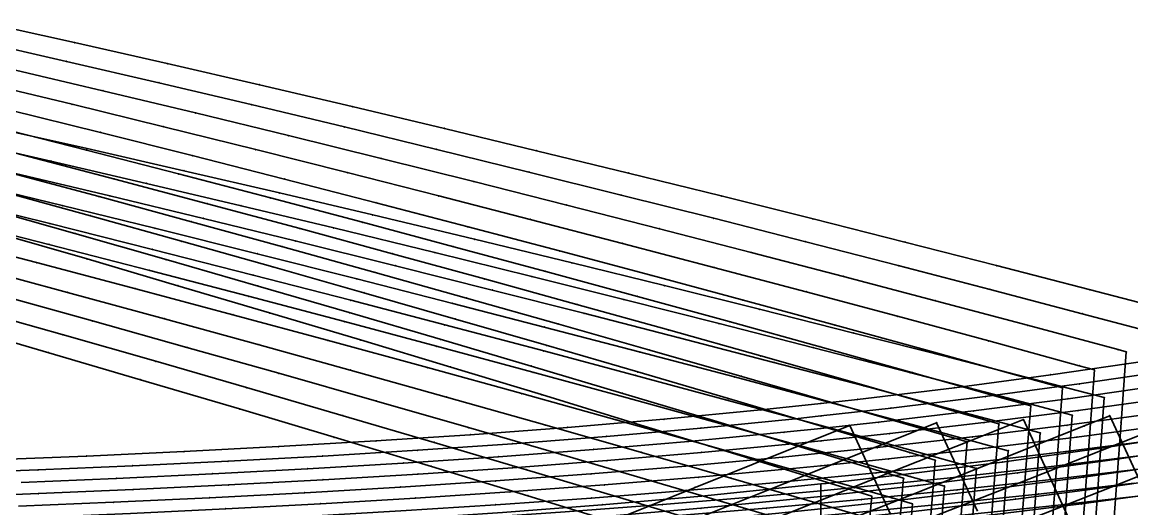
# Model space of a CAD drawing. Extents: x -2408 to 1029, y -526 to 2095.
# Drawn here: x -407.2 to -230.8, y 982.7 to 1060.1 of the extents above; entities that cross this region are included whole.
import ezdxf

# ---------------------------------------------------------------- set-up
doc = ezdxf.new("R2010")
doc.units = 0

# ---------------------------------------------------------------- blocks, each defined once
blk = doc.blocks.new(' -30')
at = {"layer": '1'}
for points in [[(273.102488, 1077.10928), (287.272574, 1082.812828), (301.101107, 1088.365229), (311.853142, 1092.672043), (318.337823, 1078.588526)], [(-831.752201, 510.534152), (-816.670932, 511.218628), (-801.184994, 511.966991), (-786.108457, 512.749706), (-770.65652, 513.617506), (-755.587754, 514.53757), (-740.004881, 515.575884), (-725.109999, 516.660635), (-710.060669, 517.858357), (-700.953445, 518.651848), (-694.602526, 519.205145), (-679.573415, 520.634586), (-664.211764, 522.223971), (-649.208861, 523.906612)], [(-227.324884, 25.604588), (-212.881843, 21.424954), (-198.425237, 17.174691), (-183.874553, 12.860242), (-169.434569, 8.554463), (-155.066224, 4.236786), (-140.645513, -0.13327), (-126.198711, -4.543928), (-111.795267, -8.970565), (-97.399398, -13.421808), (-88.141356, -16.297586), (-88.4348, -19.632827), (-89.576979, -32.614682), (-89.762009, -34.717655), (-91.104735, -49.978829), (-92.419985, -64.927735), (-93.762708, -80.188907), (-95.086682, -95.236976), (-96.429403, -110.498133), (-97.77096, -125.746027), (-99.113686, -141.007203), (-100.449148, -156.185824), (-101.791872, -171.446992)]]:
    blk.add_lwpolyline(points, dxfattribs=at)
at = {"layer": '14'}
blk.add_lwpolyline([(-233.814479, 10.82606), (-218.955663, 6.515586), (-204.365013, 2.23947), (-188.641266, -2.412398), (-173.620496, -6.895268), (-158.14324, -11.551712), (-142.805386, -16.202107), (-128.392065, -20.604529), (-113.699172, -25.126459), (-101.986914, -28.760262), (-101.987095, -28.762226), (-102.570606, -35.394403), (-103.839776, -49.81956), (-105.270182, -66.077292), (-106.539713, -80.506552), (-107.945437, -96.483762), (-109.458173, -113.677248), (-111.048735, -131.755287), (-112.687936, -150.386152), (-114.346596, -169.238174)], dxfattribs=at)
at = {"layer": '2'}
for p in [(311.853142, 1092.672043), (-88.141356, -16.297586)]:
    blk.add_point(p, dxfattribs=at)
at = {"layer": '3'}
for p in [(301.101107, 1088.365229), (287.272574, 1082.812828), (-664.211764, 522.223971), (-212.881843, 21.424954), (-198.425237, 17.174691), (-183.874553, 12.860242), (-169.434569, 8.554463), (-218.955663, 6.515586), (-155.066224, 4.236786), (-204.365013, 2.23947), (-140.645513, -0.13327), (-188.641266, -2.412398), (-126.198711, -4.543928), (-173.620496, -6.895268), (-111.795267, -8.970565), (-158.14324, -11.551712), (-97.399398, -13.421808), (-142.805386, -16.202107)]:
    blk.add_point(p, dxfattribs=at)
blk = doc.blocks.new(' -31')
at = {"layer": '1'}
for points in [[(287.449371, 1077.224037), (301.723401, 1082.927756), (315.696725, 1088.512205), (325.652237, 1092.491531), (332.130361, 1078.422281)], [(-834.64533, 512.337634), (-819.64924, 512.998925), (-804.311699, 513.721507), (-788.860254, 514.507407), (-773.529113, 515.355389), (-758.116349, 516.287186), (-742.795393, 517.30299), (-727.473822, 518.418899), (-712.168084, 519.644329), (-700.953445, 520.630684), (-697.019179, 520.976708), (-681.735315, 522.450025), (-666.410157, 524.062346), (-651.154775, 525.806184)], [(-229.459834, 30.291084), (-214.79712, 26.169848), (-200.303587, 22.024262), (-185.685218, 17.80036), (-171.209652, 13.592721), (-156.725294, 9.350868), (-142.267905, 5.081139), (-127.723742, 0.751691), (-113.284443, -3.578816), (-98.853887, -7.938514), (-84.533204, -12.295759), (-83.086996, -12.737172), (-84.045129, -23.911644), (-84.48555, -29.048142), (-85.353033, -39.165352), (-86.672151, -54.549824), (-87.969285, -69.677935), (-89.255866, -84.682959), (-90.553, -99.811054), (-91.857984, -115.030709), (-93.155117, -130.158803), (-94.452251, -145.286916), (-95.751372, -160.438205), (-97.048505, -175.56631)]]:
    blk.add_lwpolyline(points, dxfattribs=at)
at = {"layer": '14'}
blk.add_lwpolyline([(-231.915699, 14.368798), (-216.809343, 10.093272), (-201.971794, 5.848821), (-187.54622, 1.683335), (-172.175045, -2.794139), (-157.685526, -7.049333), (-142.999661, -11.394934), (-128.773434, -15.635477), (-114.127781, -20.033836), (-99.87118, -24.352372), (-96.906919, -25.25506), (-96.907082, -25.257027), (-97.490612, -32.062499), (-98.759781, -46.864458), (-100.190187, -63.546873), (-101.459716, -78.353026), (-102.865441, -94.747593), (-104.378176, -112.390191), (-105.968737, -130.940446), (-107.607939, -150.057987), (-109.266597, -169.402443)], dxfattribs=at)
at = {"layer": '2'}
for p in [(325.652237, 1092.491531), (-83.086996, -12.737172)]:
    blk.add_point(p, dxfattribs=at)
at = {"layer": '3'}
for p in [(315.696725, 1088.512205), (301.723401, 1082.927756), (-666.410157, 524.062346), (-681.735315, 522.450025), (-214.79712, 26.169848), (-200.303587, 22.024262), (-185.685218, 17.80036), (-171.209652, 13.592721), (-216.809343, 10.093272), (-156.725294, 9.350868), (-201.971794, 5.848821), (-142.267905, 5.081139), (-187.54622, 1.683335), (-127.723742, 0.751691), (-172.175045, -2.794139), (-113.284443, -3.578816), (-157.685526, -7.049333), (-98.853887, -7.938514), (-142.999661, -11.394934), (-84.533204, -12.295759), (-128.773434, -15.635477)]:
    blk.add_point(p, dxfattribs=at)
blk = doc.blocks.new(' -32')
at = {"layer": '1'}
for points in [[(174.597374, 1030.48259), (188.631312, 1034.876482), (202.885353, 1039.597651), (217.472892, 1044.690018), (231.574709, 1049.847768), (245.806485, 1055.258173), (259.789032, 1060.730029), (271.347237, 1065.315628), (274.125396, 1066.417904), (288.46595, 1072.11752), (302.608638, 1077.738949), (316.60916, 1083.304246), (330.685428, 1088.900002), (339.422607, 1092.373505), (345.916914, 1078.269089), (352.226522, 1064.5658), (358.538991, 1050.856301)], [(-831.53952, 514.392253), (-816.269083, 515.063461), (-801.001022, 515.786796), (-785.834479, 516.567909), (-770.573491, 517.427842), (-755.449849, 518.364112), (-740.200043, 519.403976), (-724.875012, 520.5571), (-709.642093, 521.821944), (-700.953445, 522.616844), (-694.557722, 523.201933), (-679.348956, 524.72913), (-664.318127, 526.376323), (-649.139851, 528.182656)], [(-227.033814, 33.689425), (-212.35428, 29.667757), (-197.875898, 25.629594), (-183.338015, 21.532591), (-168.878781, 17.427253), (-154.31629, 13.256324), (-139.876272, 9.083673), (-125.32583, 4.845842), (-110.903876, 0.611153), (-96.499015, -3.658117), (-82.101447, -7.95839), (-78.031497, -9.179074), (-78.50238, -14.810662), (-79.394584, -25.481079), (-79.764401, -29.903954), (-81.016344, -44.87671), (-82.300844, -60.238827), (-83.552787, -75.211563), (-84.828356, -90.466842), (-86.080301, -105.4396), (-87.336139, -120.458905), (-88.588084, -135.431661), (-89.840029, -150.404417), (-91.093047, -165.390004)]]:
    blk.add_lwpolyline(points, dxfattribs=at)
at = {"layer": '14'}
blk.add_lwpolyline([(-227.329321, 17.187331), (-212.016326, 12.957372), (-196.992248, 8.758548), (-182.401975, 4.638916), (-166.875569, 0.212875), (-152.262346, -3.99015), (-137.47972, -8.277221), (-123.198532, -12.452192), (-108.564632, -16.765432), (-94.517153, -20.944916), (-91.826916, -21.749861), (-91.827078, -21.751828), (-92.841531, -33.884253), (-94.006032, -47.811222), (-95.516425, -65.874928), (-96.834595, -81.639716), (-98.279233, -98.917009), (-99.821153, -117.357757), (-101.43117, -136.612923), (-103.0801, -156.333471), (-104.738758, -176.170364)], dxfattribs=at)
at = {"layer": '2'}
for p in [(339.422607, 1092.373505), (-78.031497, -9.179074)]:
    blk.add_point(p, dxfattribs=at)
at = {"layer": '3'}
for p in [(330.685428, 1088.900002), (316.60916, 1083.304246), (345.916914, 1078.269089), (-664.318127, 526.376323), (-679.348956, 524.72913), (-700.953445, 522.616844), (-694.557722, 523.201933), (-709.642093, 521.821944), (-212.35428, 29.667757), (-197.875898, 25.629594), (-183.338015, 21.532591), (-168.878781, 17.427253), (-212.016326, 12.957372), (-154.31629, 13.256324), (-139.876272, 9.083673), (-196.992248, 8.758548), (-182.401975, 4.638916), (-125.32583, 4.845842), (-166.875569, 0.212875), (-110.903876, 0.611153), (-152.262346, -3.99015), (-96.499015, -3.658117), (-137.47972, -8.277221), (-82.101447, -7.95839), (-123.198532, -12.452192), (-78.50238, -14.810662), (-108.564632, -16.765432)]:
    blk.add_point(p, dxfattribs=at)
at = {"layer": '4'}
blk.add_point((-700.953445, 522.616844), dxfattribs=at)
blk = doc.blocks.new(' -33')
at = {"layer": '1'}
for points in [[(178.271132, 1027.510495), (192.971397, 1031.957475), (207.179358, 1036.510142), (221.72836, 1041.429301), (236.236683, 1046.582096), (250.637788, 1051.918362), (264.767873, 1057.335993), (279.065367, 1062.943275), (285.062695, 1065.316849), (293.363699, 1068.602246), (307.309375, 1074.134018), (321.33089, 1079.704903), (335.201751, 1085.223713), (349.071618, 1090.749711), (353.139229, 1092.372131), (359.660655, 1078.208832)], [(-833.486072, 516.232231), (-818.138934, 516.89045), (-802.804766, 517.602938), (-787.504957, 518.380042), (-772.178103, 519.236488), (-756.925237, 520.177889), (-741.610167, 521.224263), (-726.15143, 522.395236), (-710.854329, 523.679415), (-700.953445, 524.59877), (-695.654133, 525.09081), (-680.382994, 526.653011), (-665.228335, 528.349747), (-649.990129, 530.206271)], [(-225.690178, 37.359074), (-210.966546, 33.411282), (-196.277386, 29.415283), (-181.765565, 25.422611), (-167.097899, 21.349489), (-152.534915, 17.272514), (-137.884455, 13.137639), (-123.434689, 9.023382), (-108.803397, 4.821251), (-94.335764, 0.633618), (-79.912132, -3.565036), (-72.972422, -5.592347), (-73.642453, -13.804576), (-74.301767, -21.885448), (-74.894288, -29.14766), (-76.143204, -44.454995), (-77.389806, -59.733966), (-78.638722, -75.041301), (-79.876797, -90.215755), (-81.125714, -105.523093), (-82.386395, -120.974604), (-83.635313, -136.28194), (-84.88423, -151.589275), (-86.142193, -167.007489)]]:
    blk.add_lwpolyline(points, dxfattribs=at)
at = {"layer": '14'}
blk.add_lwpolyline([(-231.606976, 22.389242), (-215.964985, 18.185403), (-200.561603, 13.994565), (-185.540889, 9.863546), (-171.046884, 5.839156), (-155.735381, 1.549612), (-140.084991, -2.873449), (-124.736267, -7.248147), (-110.524373, -11.331748), (-96.436078, -15.413719), (-86.746922, -18.244661), (-86.747074, -18.24663), (-87.761537, -30.680289), (-88.926038, -44.952981), (-90.436432, -63.465113), (-91.754602, -79.621262), (-93.19924, -97.327446), (-94.741159, -116.225965), (-96.351177, -135.959138), (-98.000106, -156.169227), (-99.658764, -176.49855)], dxfattribs=at)
at = {"layer": '2'}
for p in [(353.139229, 1092.372131), (-72.972422, -5.592347)]:
    blk.add_point(p, dxfattribs=at)
at = {"layer": '3'}
for p in [(349.071618, 1090.749711), (335.201751, 1085.223713), (321.33089, 1079.704903), (-665.228335, 528.349747), (-680.382994, 526.653011), (-700.953445, 524.59877), (-695.654133, 525.09081), (-726.15143, 522.395236), (-710.854329, 523.679415), (-210.966546, 33.411282), (-196.277386, 29.415283), (-181.765565, 25.422611), (-167.097899, 21.349489), (-215.964985, 18.185403), (-152.534915, 17.272514), (-200.561603, 13.994565), (-137.884455, 13.137639), (-185.540889, 9.863546), (-123.434689, 9.023382), (-171.046884, 5.839156), (-108.803397, 4.821251), (-155.735381, 1.549612), (-94.335764, 0.633618), (-140.084991, -2.873449), (-79.912132, -3.565036), (-124.736267, -7.248147), (-110.524373, -11.331748), (-73.642453, -13.804576), (-96.436078, -15.413719)]:
    blk.add_point(p, dxfattribs=at)
at = {"layer": '4'}
blk.add_point((-700.953445, 524.59877), dxfattribs=at)
blk = doc.blocks.new(' -34')
at = {"layer": '1'}
for points in [[(179.568786, 1023.950956), (194.379777, 1028.240371), (209.054884, 1032.744153), (223.482136, 1037.425702), (238.006944, 1042.392402), (252.197434, 1047.46892), (266.586454, 1052.815817), (281.016151, 1058.348302), (295.30853, 1063.94776), (298.778954, 1065.316315), (309.449209, 1069.524197), (323.790231, 1075.183594), (337.957864, 1080.777469), (351.903869, 1086.286333), (365.701351, 1091.739034)], [(-828.480727, 518.353322), (-813.363008, 519.008648), (-798.086688, 519.732265), (-782.975286, 520.520557), (-767.749252, 521.39969), (-752.648256, 522.367472), (-737.469475, 523.44814), (-722.384569, 524.641285), (-707.267001, 525.968982), (-700.953445, 526.583061), (-692.206002, 527.43393), (-677.079541, 529.053574), (-662.050227, 530.814204), (-647.039377, 532.7259)], [(-237.741809, 44.4966), (-222.983528, 40.684991), (-208.46892, 36.885502), (-193.737045, 32.967714), (-179.020902, 29.009304), (-164.310261, 25.014045), (-149.703465, 21.011055), (-135.010578, 16.950612), (-120.449492, 12.894544), (-105.774553, 8.769858), (-91.232749, 4.641605), (-76.868019, 0.532126), (-67.915287, -2.042958), (-68.188204, -5.468989), (-69.212694, -18.329846)]]:
    blk.add_lwpolyline(points, dxfattribs=at)
at = {"layer": '14'}
blk.add_lwpolyline([(-236.864136, 27.768375), (-220.914293, 23.612125), (-205.139865, 19.443975), (-189.685352, 15.310336), (-174.695303, 11.257632), (-158.760181, 6.905999), (-143.775119, 2.775258), (-128.625429, -1.437448), (-113.993193, -5.540853), (-98.991595, -9.784448), (-84.916995, -13.80505), (-81.666918, -14.739461), (-81.66707, -14.741431), (-81.817705, -16.632351), (-82.936447, -30.676345), (-84.193908, -46.461724), (-85.356426, -61.055266), (-86.674597, -77.60277), (-88.119235, -95.737857), (-89.661155, -115.094163), (-91.271172, -135.305322), (-92.920102, -156.004968), (-94.578761, -176.826736)], dxfattribs=at)
at = {"layer": '2'}
for p in [(-67.915287, -2.042958), (-81.666918, -14.739461)]:
    blk.add_point(p, dxfattribs=at)
at = {"layer": '3'}
for p in [(351.903869, 1086.286333), (337.957864, 1080.777469), (-662.050227, 530.814204), (-692.206002, 527.43393), (-677.079541, 529.053574), (-707.267001, 525.968982), (-700.953445, 526.583061), (-722.384569, 524.641285), (-752.648256, 522.367472), (-737.469475, 523.44814), (-222.983528, 40.684991), (-208.46892, 36.885502), (-193.737045, 32.967714), (-179.020902, 29.009304), (-164.310261, 25.014045), (-220.914293, 23.612125), (-205.139865, 19.443975), (-149.703465, 21.011055), (-135.010578, 16.950612), (-189.685352, 15.310336), (-120.449492, 12.894544), (-174.695303, 11.257632), (-105.774553, 8.769858), (-158.760181, 6.905999), (-91.232749, 4.641605), (-143.775119, 2.775258), (-76.868019, 0.532126), (-128.625429, -1.437448), (-113.993193, -5.540853), (-68.188204, -5.468989), (-98.991595, -9.784448), (-84.916995, -13.80505), (-81.66707, -14.741431)]:
    blk.add_point(p, dxfattribs=at)
at = {"layer": '4'}
for p in [(-700.953445, 526.583061), (-81.66707, -14.741431)]:
    blk.add_point(p, dxfattribs=at)
blk = doc.blocks.new(' -35')
at = {"layer": '1'}
for points in [[(162.022554, 1015.636288), (176.658411, 1019.391969), (191.655861, 1023.485728), (206.169946, 1027.687836), (220.786767, 1032.164237), (235.164821, 1036.810364), (249.762016, 1041.7702), (263.998619, 1046.832929), (278.099179, 1052.042997), (292.219216, 1057.421194), (306.303614, 1062.892786), (312.493324, 1065.319824), (320.732604, 1068.550538), (334.993237, 1074.162745), (349.26085, 1079.793399), (363.240981, 1085.323904)], [(-840.989233, 519.719206), (-825.768242, 520.337784), (-810.733724, 521.000639), (-795.566458, 521.733877), (-780.538711, 522.536485), (-765.424873, 523.432438), (-750.408314, 524.423039), (-735.401972, 525.525264), (-720.402648, 526.751485), (-705.415099, 528.113438), (-700.953445, 528.563385), (-690.21272, 529.646569), (-675.255575, 531.309469), (-660.259363, 533.132611), (-645.339638, 535.103503)], [(-227.555304, 45.85832), (-212.968094, 42.160316), (-198.32121, 38.381727), (-183.730328, 34.565481), (-169.106598, 30.6989), (-154.573557, 26.81862), (-139.968004, 22.883812), (-125.387183, 18.92225), (-110.799026, 14.923418), (-96.344644, 10.920869), (-81.752046, 6.842978), (-67.285735, 2.772112), (-62.856021, 1.519655), (-63.201218, -2.916223), (-64.12292, -14.76037), (-64.380611, -18.071752)]]:
    blk.add_lwpolyline(points, dxfattribs=at)
at = {"layer": '14'}
blk.add_lwpolyline([(-235.130312, 31.287493), (-218.932352, 27.170162), (-202.910729, 23.036436), (-187.210452, 18.93242), (-171.976544, 14.90422), (-157.353979, 10.99793), (-142.000095, 6.856674), (-126.426732, 2.616346), (-111.311847, -1.537025), (-96.596089, -5.617608), (-82.062385, -9.688133), (-76.586919, -11.234261), (-76.587071, -11.236234), (-76.737706, -13.17192), (-77.85645, -27.548072), (-79.11391, -43.706769), (-80.27643, -58.64546), (-81.5946, -75.584309), (-83.039239, -94.148305), (-84.581159, -113.962383), (-86.191176, -134.651532), (-87.840106, -155.840719), (-89.498765, -177.154936)], dxfattribs=at)
at = {"layer": '2'}
for p in [(-62.856021, 1.519655), (-76.586919, -11.234261)]:
    blk.add_point(p, dxfattribs=at)
at = {"layer": '3'}
for p in [(349.26085, 1079.793399), (-660.259363, 533.132611), (-675.255575, 531.309469), (-690.21272, 529.646569), (-705.415099, 528.113438), (-700.953445, 528.563385), (-720.402648, 526.751485), (-750.408314, 524.423039), (-735.401972, 525.525264), (-780.538711, 522.536485), (-765.424873, 523.432438), (-795.566458, 521.733877), (-212.968094, 42.160316), (-198.32121, 38.381727), (-183.730328, 34.565481), (-169.106598, 30.6989), (-218.932352, 27.170162), (-154.573557, 26.81862), (-202.910729, 23.036436), (-139.968004, 22.883812), (-187.210452, 18.93242), (-125.387183, 18.92225), (-171.976544, 14.90422), (-110.799026, 14.923418), (-157.353979, 10.99793), (-96.344644, 10.920869), (-142.000095, 6.856674), (-81.752046, 6.842978), (-126.426732, 2.616346), (-67.285735, 2.772112), (-111.311847, -1.537025), (-63.201218, -2.916223), (-96.596089, -5.617608), (-82.062385, -9.688133), (-76.587071, -11.236234), (-76.737706, -13.17192), (-64.12292, -14.76037)]:
    blk.add_point(p, dxfattribs=at)
at = {"layer": '4'}
for p in [(-700.953445, 528.563385), (-76.587071, -11.236234), (-64.12292, -14.76037)]:
    blk.add_point(p, dxfattribs=at)
blk = doc.blocks.new(' -36')
at = {"layer": '1'}
for points in [[(-828.545795, 522.130495), (-813.419835, 522.778333), (-798.140791, 523.499676), (-783.021692, 524.2926), (-767.800844, 525.183498), (-752.693251, 526.172578), (-737.527572, 527.283292), (-722.438094, 528.518808), (-707.060918, 529.926364), (-700.953445, 530.549164), (-691.998971, 531.462283), (-676.88921, 533.164435), (-661.863402, 535.020842), (-646.858475, 537.039082)], [(-225.334031, 49.284329), (-210.737095, 45.671417), (-196.162315, 41.996866), (-181.488905, 38.244966), (-166.937068, 34.481712), (-152.306691, 30.659182), (-137.773172, 26.825451), (-123.241089, 22.956723), (-108.725388, 19.056151), (-94.088406, 15.084067), (-79.591954, 11.112604), (-65.104042, 7.109947), (-57.795992, 5.079436), (-58.927819, -9.800866), (-59.033508, -11.190376), (-60.085321, -25.018729)]]:
    blk.add_lwpolyline(points, dxfattribs=at)
at = {"layer": '14'}
for points in [[(-836.325935, 509.109055), (-820.284541, 509.765225), (-804.247424, 510.4881), (-788.215549, 511.292603), (-772.189882, 512.193656), (-756.171388, 513.20618), (-740.161033, 514.345097), (-724.159783, 515.62533), (-708.168603, 517.0618), (-700.953674, 517.789421), (-691.430898, 518.749796), (-675.464664, 520.544407), (-659.514897, 522.518978), (-643.584793, 524.674377)], [(-233.396428, 34.806905), (-218.771531, 31.184066), (-202.475857, 27.08508), (-186.486874, 23.005595), (-170.950133, 18.991491), (-156.011115, 15.088627), (-140.29027, 10.938382), (-125.686618, 7.045023), (-111.151204, 3.13413), (-96.390526, -0.874408), (-81.735465, -4.894352), (-71.506915, -7.729061), (-71.507068, -7.731034), (-71.91676, -13.117361), (-73.056221, -28.098031), (-74.402316, -45.795346), (-75.619963, -61.803946), (-76.983531, -79.730988), (-78.46384, -99.192841), (-80.031702, -119.80576), (-81.657932, -141.186068), (-83.313349, -162.950089)]]:
    blk.add_lwpolyline(points, dxfattribs=at)
at = {"layer": '2'}
for p in [(-57.795992, 5.079436), (-71.506915, -7.729061)]:
    blk.add_point(p, dxfattribs=at)
at = {"layer": '3'}
for p in [(-661.863402, 535.020842), (-676.88921, 533.164435), (-691.998971, 531.462283), (-707.060918, 529.926364), (-700.953445, 530.549164), (-722.438094, 528.518808), (-752.693251, 526.172578), (-737.527572, 527.283292), (-783.021692, 524.2926), (-767.800844, 525.183498), (-813.419835, 522.778333), (-798.140791, 523.499676), (-659.514897, 522.518978), (-210.737095, 45.671417), (-196.162315, 41.996866), (-181.488905, 38.244966), (-166.937068, 34.481712), (-218.771531, 31.184066), (-152.306691, 30.659182), (-202.475857, 27.08508), (-137.773172, 26.825451), (-186.486874, 23.005595), (-123.241089, 22.956723), (-170.950133, 18.991491), (-108.725388, 19.056151), (-156.011115, 15.088627), (-94.088406, 15.084067), (-140.29027, 10.938382), (-79.591954, 11.112604), (-65.104042, 7.109947), (-125.686618, 7.045023), (-111.151204, 3.13413), (-96.390526, -0.874408), (-81.735465, -4.894352), (-71.507068, -7.731034), (-58.927819, -9.800866), (-59.033508, -11.190376), (-71.91676, -13.117361)]:
    blk.add_point(p, dxfattribs=at)
at = {"layer": '4'}
for p in [(-700.953445, 530.549164), (-71.507068, -7.731034), (-59.033508, -11.190376)]:
    blk.add_point(p, dxfattribs=at)
blk = doc.blocks.new(' -37')
at = {"layer": '1'}
for points in [[(-840.566943, 523.528651), (-825.3441, 524.137176), (-810.294246, 524.79554), (-795.132554, 525.529318), (-780.09012, 526.340623), (-764.989993, 527.251959), (-749.960015, 528.268938), (-734.980165, 529.405055), (-719.969659, 530.679731), (-704.972548, 532.103056), (-700.953445, 532.528), (-690.013251, 533.684673), (-675.05059, 535.433208), (-660.080198, 537.350328), (-645.159821, 539.428998)], [(-229.941599, 54.343654), (-215.260782, 50.823853), (-200.68768, 47.265406), (-186.072197, 43.637074), (-171.524893, 39.975202), (-156.957783, 36.266756), (-142.429227, 32.531155), (-127.74954, 28.718649), (-113.239329, 24.912365), (-98.558163, 21.023421), (-84.067001, 17.145283), (-69.550435, 13.216191), (-55.157391, 9.284274), (-52.736483, 8.619892), (-53.476561, -1.329734), (-53.944831, -7.625204), (-54.594904, -16.364777)]]:
    blk.add_lwpolyline(points, dxfattribs=at)
at = {"layer": '14'}
for points in [[(-831.527737, 511.173521), (-815.580737, 511.844583), (-799.638658, 512.587621), (-783.702481, 513.41808), (-767.773341, 514.351399), (-751.852258, 515.403024), (-735.94025, 516.588398), (-720.038454, 517.92296), (-700.953674, 519.750137), (-700.177087, 519.824491), (-685.846882, 521.372746), (-669.986176, 523.263087), (-654.143923, 525.337697), (-638.323186, 527.596756)], [(-231.662537, 38.326615), (-216.816904, 34.739688), (-202.099451, 31.127804), (-185.823284, 27.074584), (-169.985221, 23.076123), (-154.731302, 19.178131), (-140.207566, 15.426318), (-125.104096, 11.484677), (-109.978789, 7.497321), (-95.561064, 3.658999), (-81.108726, -0.227481), (-66.426916, -4.223861), (-66.427064, -4.225836), (-66.836761, -9.73384), (-67.976222, -25.052798), (-69.322315, -43.149747), (-70.539962, -59.519846), (-71.903532, -77.851743), (-73.383839, -97.753059), (-74.951701, -118.831471), (-76.577931, -140.694582), (-78.233347, -162.950072)]]:
    blk.add_lwpolyline(points, dxfattribs=at)
at = {"layer": '2'}
for p in [(-52.736483, 8.619892), (-66.426916, -4.223861)]:
    blk.add_point(p, dxfattribs=at)
at = {"layer": '3'}
for p in [(-660.080198, 537.350328), (-675.05059, 535.433208), (-690.013251, 533.684673), (-704.972548, 532.103056), (-700.953445, 532.528), (-734.980165, 529.405055), (-719.969659, 530.679731), (-749.960015, 528.268938), (-780.09012, 526.340623), (-764.989993, 527.251959), (-825.3441, 524.137176), (-810.294246, 524.79554), (-795.132554, 525.529318), (-654.143923, 525.337697), (-669.986176, 523.263087), (-215.260782, 50.823853), (-200.68768, 47.265406), (-186.072197, 43.637074), (-171.524893, 39.975202), (-156.957783, 36.266756), (-216.816904, 34.739688), (-142.429227, 32.531155), (-202.099451, 31.127804), (-127.74954, 28.718649), (-185.823284, 27.074584), (-113.239329, 24.912365), (-169.985221, 23.076123), (-98.558163, 21.023421), (-154.731302, 19.178131), (-84.067001, 17.145283), (-140.207566, 15.426318), (-69.550435, 13.216191), (-125.104096, 11.484677), (-55.157391, 9.284274), (-109.978789, 7.497321), (-95.561064, 3.658999), (-81.108726, -0.227481), (-53.476561, -1.329734), (-66.427064, -4.225836), (-53.944831, -7.625204), (-66.836761, -9.73384)]:
    blk.add_point(p, dxfattribs=at)
at = {"layer": '4'}
for p in [(-700.953445, 532.528), (-66.427064, -4.225836), (-53.944831, -7.625204)]:
    blk.add_point(p, dxfattribs=at)
blk = doc.blocks.new(' -38')
at = {"layer": '1'}
for points in [[(-828.114904, 525.928832), (-812.976296, 526.571506), (-797.698533, 527.292967), (-782.567416, 528.093739), (-767.356104, 528.99956), (-752.237743, 530.01405), (-737.089919, 531.158608), (-721.991864, 532.441481), (-706.853119, 533.885991), (-700.953445, 534.515419), (-691.78609, 535.493497), (-676.697595, 537.277561), (-661.671447, 539.230292), (-646.668726, 541.35564)], [(-225.145564, 57.15018), (-210.351778, 53.668452), (-195.629429, 50.143338), (-180.861923, 46.547666), (-166.125677, 42.911833), (-151.379814, 39.229606), (-136.625186, 35.501857), (-121.89897, 31.741564), (-107.325021, 27.984244), (-92.617723, 24.150712), (-78.011403, 20.295845), (-63.354442, 16.388885), (-48.96452, 12.521538), (-47.675128, 12.173119), (-48.494272, 0.917298), (-48.857384, -4.072174), (-49.587228, -14.100939)]]:
    blk.add_lwpolyline(points, dxfattribs=at)
at = {"layer": '14'}
for points in [[(-836.410399, 512.892813), (-820.354169, 513.538763), (-804.303079, 514.256901), (-788.258336, 515.06346), (-772.221034, 515.974682), (-756.19238, 517.006801), (-740.173581, 518.17605), (-724.165731, 519.498673), (-708.170037, 520.990903), (-700.953674, 521.751289), (-691.139858, 522.78543), (-675.174204, 524.669193), (-659.227311, 526.746114), (-643.302337, 529.015675)], [(-224.27004, 40.520666), (-209.239946, 36.955451), (-194.377554, 33.372891), (-179.785813, 29.805027), (-163.821793, 25.848637), (-148.477191, 21.997016), (-133.898604, 18.295788), (-118.776842, 14.415176), (-103.684148, 10.50068), (-89.366108, 6.748489), (-75.134377, 2.979116), (-61.346917, -0.718661), (-61.34706, -0.720636), (-62.361532, -14.660421), (-63.526034, -30.661768), (-64.630184, -45.833818), (-65.899716, -63.278363), (-67.305439, -82.594321), (-68.818176, -103.380733), (-70.408737, -125.236525), (-71.497935, -140.203131), (-72.600103, -155.347952), (-73.706597, -170.552203)]]:
    blk.add_lwpolyline(points, dxfattribs=at)
at = {"layer": '2'}
for p in [(-47.675128, 12.173119), (-61.346917, -0.718661)]:
    blk.add_point(p, dxfattribs=at)
at = {"layer": '3'}
for p in [(-661.671447, 539.230292), (-676.697595, 537.277561), (-700.953445, 534.515419), (-691.78609, 535.493497), (-706.853119, 533.885991), (-737.089919, 531.158608), (-721.991864, 532.441481), (-752.237743, 530.01405), (-782.567416, 528.093739), (-767.356104, 528.99956), (-812.976296, 526.571506), (-797.698533, 527.292967), (-659.227311, 526.746114), (-675.174204, 524.669193), (-691.139858, 522.78543), (-700.953674, 521.751289), (-210.351778, 53.668452), (-195.629429, 50.143338), (-180.861923, 46.547666), (-166.125677, 42.911833), (-151.379814, 39.229606), (-209.239946, 36.955451), (-136.625186, 35.501857), (-194.377554, 33.372891), (-121.89897, 31.741564), (-179.785813, 29.805027), (-107.325021, 27.984244), (-163.821793, 25.848637), (-92.617723, 24.150712), (-148.477191, 21.997016), (-78.011403, 20.295845), (-133.898604, 18.295788), (-63.354442, 16.388885), (-118.776842, 14.415176), (-48.96452, 12.521538), (-103.684148, 10.50068), (-89.366108, 6.748489), (-75.134377, 2.979116), (-48.494272, 0.917298), (-61.34706, -0.720636), (-48.857384, -4.072174)]:
    blk.add_point(p, dxfattribs=at)
at = {"layer": '4'}
for p in [(-700.953445, 534.515419), (-700.953674, 521.751289), (-61.34706, -0.720636), (-48.857384, -4.072174)]:
    blk.add_point(p, dxfattribs=at)
blk = doc.blocks.new(' -39')
at = {"layer": '1'}
for points in [[(-840.648534, 527.319452), (-825.422163, 527.916512), (-810.357196, 528.568456), (-795.199686, 529.300447), (-780.142749, 530.117611), (-765.055017, 531.041074), (-750.011815, 532.080716), (-735.057094, 533.246512), (-720.035496, 534.565019), (-705.028953, 536.044668), (-700.953445, 536.494751), (-689.803143, 537.726153), (-674.835862, 539.5605), (-659.890682, 541.571506), (-644.970761, 543.757919)], [(-230.880148, 62.370351), (-216.1551, 59.019978), (-201.461765, 55.620229), (-186.763524, 52.149895), (-171.963933, 48.60245), (-157.288296, 45.03898), (-142.637506, 41.436037), (-127.982389, 37.788772), (-113.253242, 34.083062), (-98.617126, 30.360393), (-83.933131, 26.58198), (-69.318028, 22.777603), (-54.682206, 18.927006), (-42.612743, 15.729266)]]:
    blk.add_lwpolyline(points, dxfattribs=at)
at = {"layer": '14'}
for points in [[(-831.610157, 514.957311), (-815.64827, 515.619455), (-799.692189, 516.359282), (-783.743181, 517.193543), (-767.802512, 518.138989), (-751.87145, 519.212373), (-735.951261, 520.430444), (-720.043173, 521.809958), (-700.953674, 523.709602), (-700.17713, 523.786888), (-685.551947, 525.438748), (-669.692615, 527.422143), (-653.854074, 529.602391), (-638.039346, 531.97831)], [(-234.530841, 46.802513), (-218.630308, 43.176741), (-203.412166, 39.638311), (-188.38866, 36.085857), (-173.663114, 32.551397), (-157.581743, 28.63652), (-142.155413, 24.830539), (-127.531294, 21.179057), (-112.402069, 17.358504), (-97.354511, 13.515857), (-82.08159, 9.571298), (-67.642121, 5.797392), (-56.266918, 2.786539), (-56.267056, 2.784563), (-57.281533, -11.456452), (-58.446035, -27.803522), (-59.550186, -43.303404), (-60.819717, -61.124854), (-62.225442, -80.858185), (-63.738177, -102.093688), (-64.791704, -116.882931), (-65.871173, -132.036323), (-66.967937, -147.432511), (-68.073349, -162.950088)]]:
    blk.add_lwpolyline(points, dxfattribs=at)
at = {"layer": '2'}
for p in [(-700.953674, 523.710709), (-56.266918, 2.786539)]:
    blk.add_point(p, dxfattribs=at)
at = {"layer": '3'}
for p in [(-659.890682, 541.571506), (-674.835862, 539.5605), (-700.953445, 536.494751), (-689.803143, 537.726153), (-720.035496, 534.565019), (-705.028953, 536.044668), (-735.057094, 533.246512), (-765.055017, 531.041074), (-750.011815, 532.080716), (-795.199686, 529.300447), (-780.142749, 530.117611), (-653.854074, 529.602391), (-825.422163, 527.916512), (-810.357196, 528.568456), (-669.692615, 527.422143), (-685.551947, 525.438748), (-700.953674, 523.709602), (-700.17713, 523.786888), (-720.043173, 521.809958), (-216.1551, 59.019978), (-201.461765, 55.620229), (-186.763524, 52.149895), (-171.963933, 48.60245), (-157.288296, 45.03898), (-218.630308, 43.176741), (-142.637506, 41.436037), (-203.412166, 39.638311), (-127.982389, 37.788772), (-188.38866, 36.085857), (-113.253242, 34.083062), (-173.663114, 32.551397), (-98.617126, 30.360393), (-157.581743, 28.63652), (-83.933131, 26.58198), (-142.155413, 24.830539), (-127.531294, 21.179057), (-69.318028, 22.777603), (-54.682206, 18.927006), (-112.402069, 17.358504), (-97.354511, 13.515857), (-82.08159, 9.571298), (-67.642121, 5.797392), (-56.267056, 2.784563), (-57.281533, -11.456452)]:
    blk.add_point(p, dxfattribs=at)
at = {"layer": '4'}
for p in [(-700.953445, 536.494751), (-700.953674, 523.709602), (-56.267056, 2.784563)]:
    blk.add_point(p, dxfattribs=at)
at = {"layer": '8'}
blk.add_lwpolyline([(-700.953674, 523.710709), (-700.954028, 503.40895), (-700.954378, 483.28485), (-700.954718, 463.703569), (-700.955001, 447.48388), (-700.955299, 430.304858), (-700.955609, 412.486286), (-700.955925, 394.347959), (-700.956241, 376.209612), (-700.956551, 358.391039), (-700.956849, 341.212017), (-700.957132, 324.99232), (-700.957392, 310.051738), (-700.957694, 292.673349), (-700.957982, 276.102293), (-700.958176, 264.98518)], dxfattribs=at)
blk = doc.blocks.new(' -40')
at = {"layer": '1'}
for points in [[(-832.826406, 529.49908), (-817.70172, 530.122209), (-802.219513, 530.832858), (-787.168212, 531.609789), (-771.695968, 532.513014), (-756.720064, 533.503733), (-741.26482, 534.662593), (-725.934211, 535.96549), (-710.506412, 537.447708), (-700.953445, 538.481979), (-695.138759, 539.111515), (-679.752362, 540.974004), (-664.419516, 543.02561), (-649.084408, 545.272229)], [(-229.565899, 65.940309), (-214.868119, 62.688927), (-200.141468, 59.370344), (-185.472887, 55.9867), (-170.715241, 52.526928), (-156.069064, 49.048412), (-141.405791, 45.518613), (-126.780754, 41.952122), (-112.065416, 38.32214), (-97.459668, 34.677443), (-82.862198, 30.987694), (-68.278809, 27.254585), (-53.550039, 23.443125), (-39.087748, 19.672215)]]:
    blk.add_lwpolyline(points, dxfattribs=at)
at = {"layer": '14'}
for points in [[(-830.825442, 516.868064), (-814.956558, 517.530041), (-799.093889, 518.271042), (-783.238726, 519.10833), (-767.39251, 520.059161), (-751.556569, 521.140797), (-735.732231, 522.370501), (-719.920937, 523.765525), (-700.953674, 525.689316), (-700.177162, 525.76809), (-687.898383, 527.172251), (-672.136136, 529.156786), (-656.395119, 531.342231), (-640.678323, 533.726746)], [(-228.403132, 49.317634), (-212.885786, 45.848974), (-197.486522, 42.337331), (-182.3091, 38.814755), (-167.45723, 35.313285), (-151.267216, 31.439271), (-135.76825, 27.67816), (-121.108094, 24.075594), (-105.982433, 20.314177), (-90.992695, 16.542447), (-75.862324, 12.689717), (-61.007754, 8.858241), (-51.186919, 6.291739), (-51.187057, 6.289762), (-52.201534, -8.252473), (-53.366035, -24.945265), (-54.470185, -40.772939), (-55.739716, -58.971309), (-57.145441, -79.121963), (-58.658175, -100.806576), (-59.711703, -115.908596), (-60.791174, -131.382505), (-61.887938, -147.104309), (-62.99335, -162.950068)]]:
    blk.add_lwpolyline(points, dxfattribs=at)
at = {"layer": '2'}
for p in [(-700.953674, 525.69191), (-51.186919, 6.291739)]:
    blk.add_point(p, dxfattribs=at)
at = {"layer": '3'}
for p in [(-664.419516, 543.02561), (-679.752362, 540.974004), (-700.953445, 538.481979), (-695.138759, 539.111515), (-710.506412, 537.447708), (-741.26482, 534.662593), (-725.934211, 535.96549), (-756.720064, 533.503733), (-787.168212, 531.609789), (-771.695968, 532.513014), (-656.395119, 531.342231), (-817.70172, 530.122209), (-802.219513, 530.832858), (-672.136136, 529.156786), (-700.953674, 525.689316), (-700.177162, 525.76809), (-687.898383, 527.172251), (-735.732231, 522.370501), (-719.920937, 523.765525), (-214.868119, 62.688927), (-200.141468, 59.370344), (-185.472887, 55.9867), (-170.715241, 52.526928), (-156.069064, 49.048412), (-212.885786, 45.848974), (-141.405791, 45.518613), (-197.486522, 42.337331), (-126.780754, 41.952122), (-182.3091, 38.814755), (-112.065416, 38.32214), (-167.45723, 35.313285), (-97.459668, 34.677443), (-151.267216, 31.439271), (-82.862198, 30.987694), (-135.76825, 27.67816), (-68.278809, 27.254585), (-121.108094, 24.075594), (-53.550039, 23.443125), (-105.982433, 20.314177), (-90.992695, 16.542447), (-75.862324, 12.689717), (-61.007754, 8.858241), (-51.187057, 6.289762), (-52.201534, -8.252473)]:
    blk.add_point(p, dxfattribs=at)
at = {"layer": '4'}
for p in [(-700.953445, 538.481979), (-700.953674, 525.689316), (-51.187057, 6.289762)]:
    blk.add_point(p, dxfattribs=at)
at = {"layer": '8'}
blk.add_lwpolyline([(-700.953674, 525.69191), (-700.954028, 505.035382), (-700.9543, 489.088583), (-700.954629, 469.86405), (-700.954904, 453.758589), (-700.955198, 436.568576), (-700.955505, 418.619392), (-700.95582, 400.236382), (-700.956136, 381.744936), (-700.956448, 363.470379), (-700.956751, 345.738095), (-700.95704, 328.873445), (-700.957308, 313.201809), (-700.957624, 294.724398), (-700.95788, 279.717548), (-700.958125, 265.40157), (-700.958176, 262.445183)], dxfattribs=at)

msp = doc.modelspace()

# ---------------------------------------------------------------- block references
at = {"layer": '1'}
for name, p in [(' -32', (-184.050523, 999.622732)), (' -30', (-184.050297, 1001.000083)), (' -31', (-184.050388, 1000.311413)), (' -34', (-184.050758, 998.245407)), (' -33', (-184.050694, 998.934067)), (' -35', (-184.051047, 997.556724)), (' -36', (-184.051123, 996.868036)), (' -37', (-184.051318, 996.179365)), (' -38', (-184.051331, 995.490688)), (' -39', (-184.051506, 994.802025)), (' -40', (-184.051738, 994.113352)), (' -32', (420.69429, 460.98861)), (' -31', (420.69429, 460.98861)), (' -30', (420.69429, 460.98861)), (' -34', (420.69429, 460.98861)), (' -36', (420.69429, 460.98861)), (' -38', (420.69429, 460.98861)), (' -33', (420.69429, 460.98861)), (' -35', (420.69429, 460.98861)), (' -37', (420.69429, 460.98861)), (' -39', (420.69429, 460.98861)), (' -40', (420.69429, 460.98861)), (' -34', (-587.46481, -94.242756)), (' -35', (-583.382004, -93.626476)), (' -32', (-587.506908, -95.474868)), (' -33', (-587.486083, -94.859148)), (' -31', (-587.527219, -96.089244)), (' -30', (-587.547006, -96.703028))]:
    msp.add_blockref(name, p, dxfattribs=at)

doc.saveas('drawing.dxf')
